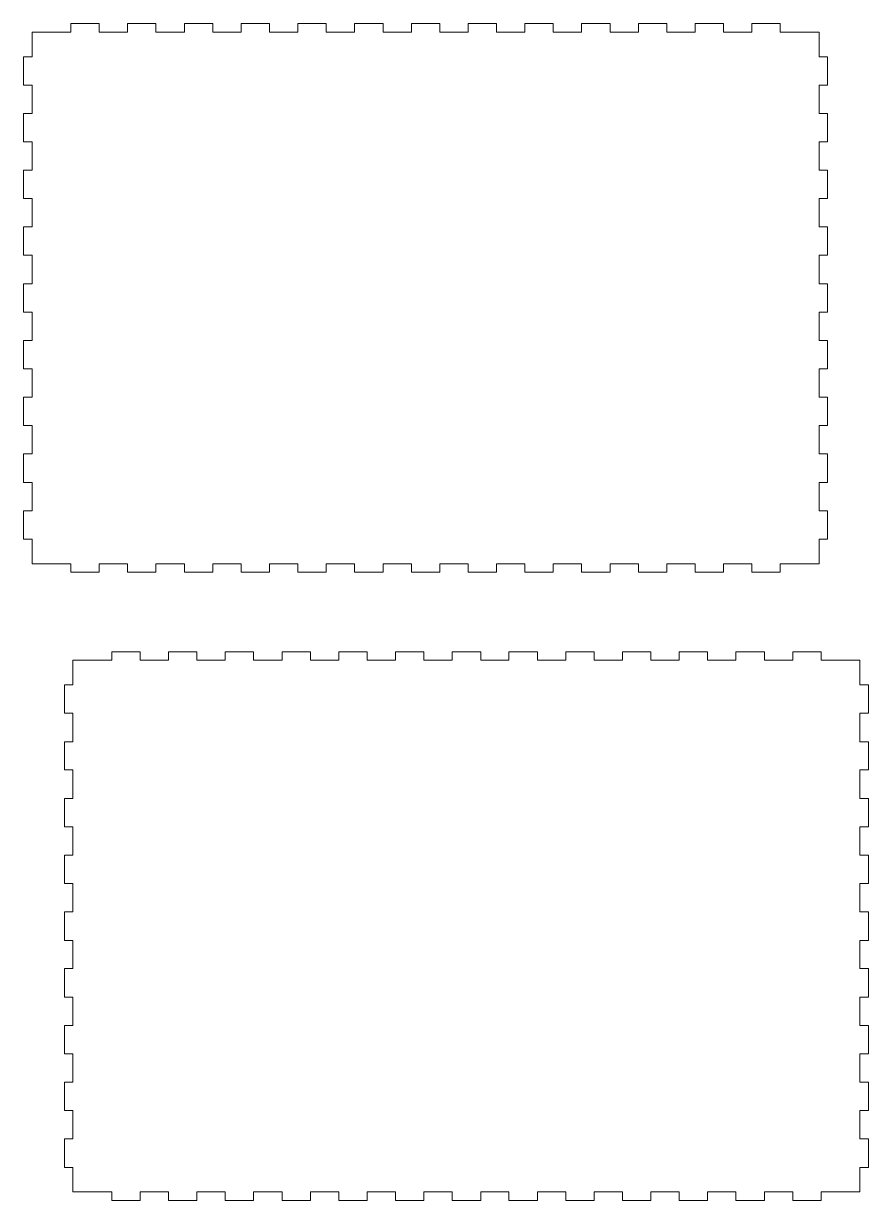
# Model space of a CAD drawing. Header units: millimetres. Extents: x 133 to 2542, y 368 to 1611.
# Drawn here: x 1649 to 2542, y 368 to 1611 of the extents above; entities that cross this region are included whole.
import ezdxf

# ---------------------------------------------------------------- set-up
doc = ezdxf.new("R2010")
doc.units = ezdxf.units.MM
doc.header["$MEASUREMENT"] = 0
doc.layers.add('Laag 1', color=7, linetype='Continuous', lineweight=0)

msp = doc.modelspace()

# ---------------------------------------------------------------- linework, layer by layer
at = {"layer": 'Laag 1', "color": 1, "lineweight": 9, "true_color": 0xff0000}
for points in [[(1658.2, 1602.2), (1658.2, 1602.2), (1658.2, 1576.2), (1658.2, 1576.2), (1658.2, 1576.2), (1649.2, 1576.2), (1649.2, 1576.2), (1649.2, 1576.2), (1649.2, 1546.2), (1649.2, 1546.2), (1649.2, 1546.2), (1658.2, 1546.2), (1658.2, 1546.2), (1658.2, 1546.2), (1658.2, 1516.2), (1658.2, 1516.2), (1658.2, 1516.2), (1649.2, 1516.2), (1649.2, 1516.2), (1649.2, 1516.2), (1649.2, 1486.3), (1649.2, 1486.3), (1649.2, 1486.3), (1658.2, 1486.3), (1658.2, 1486.3), (1658.2, 1486.3), (1658.2, 1456.3), (1658.2, 1456.3), (1658.2, 1456.3), (1649.2, 1456.3), (1649.2, 1456.3), (1649.2, 1456.3), (1649.2, 1426.3), (1649.2, 1426.3), (1649.2, 1426.3), (1658.2, 1426.3), (1658.2, 1426.3), (1658.2, 1426.3), (1658.2, 1396.3), (1658.2, 1396.3), (1658.2, 1396.3), (1649.2, 1396.3), (1649.2, 1396.3), (1649.2, 1396.3), (1649.2, 1366.3), (1649.2, 1366.3), (1649.2, 1366.3), (1658.2, 1366.3), (1658.2, 1366.3), (1658.2, 1366.3), (1658.2, 1336.3), (1658.2, 1336.3), (1658.2, 1336.3), (1649.2, 1336.3), (1649.2, 1336.3), (1649.2, 1336.3), (1649.2, 1306.3), (1649.2, 1306.3), (1649.2, 1306.3), (1658.2, 1306.3), (1658.2, 1306.3), (1658.2, 1306.3), (1658.2, 1276.3), (1658.2, 1276.3), (1658.2, 1276.3), (1649.2, 1276.3), (1649.2, 1276.3), (1649.2, 1276.3), (1649.2, 1246.4), (1649.2, 1246.4), (1649.2, 1246.4), (1658.2, 1246.4), (1658.2, 1246.4), (1658.2, 1246.4), (1658.2, 1216.4), (1658.2, 1216.4), (1658.2, 1216.4), (1649.2, 1216.4), (1649.2, 1216.4), (1649.2, 1216.4), (1649.2, 1186.4), (1649.2, 1186.4), (1649.2, 1186.4), (1658.2, 1186.4), (1658.2, 1186.4), (1658.2, 1186.4), (1658.2, 1156.4), (1658.2, 1156.4), (1658.2, 1156.4), (1649.2, 1156.4), (1649.2, 1156.4), (1649.2, 1156.4), (1649.2, 1126.4), (1649.2, 1126.4), (1649.2, 1126.4), (1658.2, 1126.4), (1658.2, 1126.4), (1658.2, 1126.4), (1658.2, 1096.4), (1658.2, 1096.4), (1658.2, 1096.4), (1649.2, 1096.4), (1649.2, 1096.4), (1649.2, 1096.4), (1649.2, 1066.4), (1649.2, 1066.4), (1649.2, 1066.4), (1658.2, 1066.4), (1658.2, 1066.4), (1658.2, 1066.4), (1658.2, 1040.4), (1658.2, 1040.4), (1658.2, 1040.4), (1699.2, 1040.4), (1699.2, 1040.4), (1699.2, 1040.4), (1699.2, 1031.5), (1699.2, 1031.5), (1699.2, 1031.5), (1729.2, 1031.5), (1729.2, 1031.5), (1729.2, 1031.5), (1729.2, 1040.4), (1729.2, 1040.4), (1729.2, 1040.4), (1759.2, 1040.4), (1759.2, 1040.4), (1759.2, 1040.4), (1759.2, 1031.5), (1759.2, 1031.5), (1759.2, 1031.5), (1789.2, 1031.5), (1789.2, 1031.5), (1789.2, 1031.5), (1789.2, 1040.4), (1789.2, 1040.4), (1789.2, 1040.4), (1819.2, 1040.4), (1819.2, 1040.4), (1819.2, 1040.4), (1819.2, 1031.5), (1819.2, 1031.5), (1819.2, 1031.5), (1849.2, 1031.5), (1849.2, 1031.5), (1849.2, 1031.5), (1849.2, 1040.4), (1849.2, 1040.4), (1849.2, 1040.4), (1879.1, 1040.4), (1879.1, 1040.4), (1879.1, 1040.4), (1879.1, 1031.5), (1879.1, 1031.5), (1879.1, 1031.5), (1909.1, 1031.5), (1909.1, 1031.5), (1909.1, 1031.5), (1909.1, 1040.4), (1909.1, 1040.4), (1909.1, 1040.4), (1939.1, 1040.4), (1939.1, 1040.4), (1939.1, 1040.4), (1939.1, 1031.5), (1939.1, 1031.5), (1939.1, 1031.5), (1969.1, 1031.5), (1969.1, 1031.5), (1969.1, 1031.5), (1969.1, 1040.4), (1969.1, 1040.4), (1969.1, 1040.4), (1999.1, 1040.4), (1999.1, 1040.4), (1999.1, 1040.4), (1999.1, 1031.5), (1999.1, 1031.5), (1999.1, 1031.5), (2029.1, 1031.5), (2029.1, 1031.5), (2029.1, 1031.5), (2029.1, 1040.4), (2029.1, 1040.4), (2029.1, 1040.4), (2059.1, 1040.4), (2059.1, 1040.4), (2059.1, 1040.4), (2059.1, 1031.5), (2059.1, 1031.5), (2059.1, 1031.5), (2089, 1031.5), (2089, 1031.5), (2089, 1031.5), (2089, 1040.4), (2089, 1040.4), (2089, 1040.4), (2119, 1040.4), (2119, 1040.4), (2119, 1040.4), (2119, 1031.5), (2119, 1031.5), (2119, 1031.5), (2149, 1031.5), (2149, 1031.5), (2149, 1031.5), (2149, 1040.4), (2149, 1040.4), (2149, 1040.4), (2179, 1040.4), (2179, 1040.4), (2179, 1040.4), (2179, 1031.5), (2179, 1031.5), (2179, 1031.5), (2209, 1031.5), (2209, 1031.5), (2209, 1031.5), (2209, 1040.4), (2209, 1040.4), (2209, 1040.4), (2239, 1040.4), (2239, 1040.4), (2239, 1040.4), (2239, 1031.5), (2239, 1031.5), (2239, 1031.5), (2269, 1031.5), (2269, 1031.5), (2269, 1031.5), (2269, 1040.4), (2269, 1040.4), (2269, 1040.4), (2298.9, 1040.4), (2298.9, 1040.4), (2298.9, 1040.4), (2298.9, 1031.5), (2298.9, 1031.5), (2298.9, 1031.5), (2328.9, 1031.5), (2328.9, 1031.5), (2328.9, 1031.5), (2328.9, 1040.4), (2328.9, 1040.4), (2328.9, 1040.4), (2358.9, 1040.4), (2358.9, 1040.4), (2358.9, 1040.4), (2358.9, 1031.5), (2358.9, 1031.5), (2358.9, 1031.5), (2388.9, 1031.5), (2388.9, 1031.5), (2388.9, 1031.5), (2388.9, 1040.4), (2388.9, 1040.4), (2388.9, 1040.4), (2418.9, 1040.4), (2418.9, 1040.4), (2418.9, 1040.4), (2418.9, 1031.5), (2418.9, 1031.5), (2418.9, 1031.5), (2448.9, 1031.5), (2448.9, 1031.5), (2448.9, 1031.5), (2448.9, 1040.4), (2448.9, 1040.4), (2448.9, 1040.4), (2478.9, 1040.4), (2478.9, 1040.4), (2478.9, 1040.4), (2489.9, 1040.4), (2489.9, 1040.4), (2489.9, 1040.4), (2489.9, 1066.4), (2489.9, 1066.4), (2489.9, 1066.4), (2498.9, 1066.4), (2498.9, 1066.4), (2498.9, 1066.4), (2498.9, 1096.4), (2498.9, 1096.4), (2498.9, 1096.4), (2489.9, 1096.4), (2489.9, 1096.4), (2489.9, 1096.4), (2489.9, 1126.4), (2489.9, 1126.4), (2489.9, 1126.4), (2498.9, 1126.4), (2498.9, 1126.4), (2498.9, 1126.4), (2498.9, 1156.4), (2498.9, 1156.4), (2498.9, 1156.4), (2489.9, 1156.4), (2489.9, 1156.4), (2489.9, 1156.4), (2489.9, 1186.4), (2489.9, 1186.4), (2489.9, 1186.4), (2498.9, 1186.4), (2498.9, 1186.4), (2498.9, 1186.4), (2498.9, 1216.4), (2498.9, 1216.4), (2498.9, 1216.4), (2489.9, 1216.4), (2489.9, 1216.4), (2489.9, 1216.4), (2489.9, 1246.4), (2489.9, 1246.4), (2489.9, 1246.4), (2498.9, 1246.4), (2498.9, 1246.4), (2498.9, 1246.4), (2498.9, 1276.3), (2498.9, 1276.3), (2498.9, 1276.3), (2489.9, 1276.3), (2489.9, 1276.3), (2489.9, 1276.3), (2489.9, 1306.3), (2489.9, 1306.3), (2489.9, 1306.3), (2498.9, 1306.3), (2498.9, 1306.3), (2498.9, 1306.3), (2498.9, 1336.3), (2498.9, 1336.3), (2498.9, 1336.3), (2489.9, 1336.3), (2489.9, 1336.3), (2489.9, 1336.3), (2489.9, 1366.3), (2489.9, 1366.3), (2489.9, 1366.3), (2498.9, 1366.3), (2498.9, 1366.3), (2498.9, 1366.3), (2498.9, 1396.3), (2498.9, 1396.3), (2498.9, 1396.3), (2489.9, 1396.3), (2489.9, 1396.3), (2489.9, 1396.3), (2489.9, 1426.3), (2489.9, 1426.3), (2489.9, 1426.3), (2498.9, 1426.3), (2498.9, 1426.3), (2498.9, 1426.3), (2498.9, 1456.3), (2498.9, 1456.3), (2498.9, 1456.3), (2489.9, 1456.3), (2489.9, 1456.3), (2489.9, 1456.3), (2489.9, 1486.3), (2489.9, 1486.3), (2489.9, 1486.3), (2498.9, 1486.3), (2498.9, 1486.3), (2498.9, 1486.3), (2498.9, 1516.2), (2498.9, 1516.2), (2498.9, 1516.2), (2489.9, 1516.2), (2489.9, 1516.2), (2489.9, 1516.2), (2489.9, 1546.2), (2489.9, 1546.2), (2489.9, 1546.2), (2498.9, 1546.2), (2498.9, 1546.2), (2498.9, 1546.2), (2498.9, 1576.2), (2498.9, 1576.2), (2498.9, 1576.2), (2489.9, 1576.2), (2489.9, 1576.2), (2489.9, 1576.2), (2489.9, 1602.2), (2489.9, 1602.2), (2489.9, 1602.2), (2448.9, 1602.2), (2448.9, 1602.2), (2448.9, 1602.2), (2448.9, 1611.2), (2448.9, 1611.2), (2448.9, 1611.2), (2418.9, 1611.2), (2418.9, 1611.2), (2418.9, 1611.2), (2418.9, 1602.2), (2418.9, 1602.2), (2418.9, 1602.2), (2388.9, 1602.2), (2388.9, 1602.2), (2388.9, 1602.2), (2388.9, 1611.2), (2388.9, 1611.2), (2388.9, 1611.2), (2358.9, 1611.2), (2358.9, 1611.2), (2358.9, 1611.2), (2358.9, 1602.2), (2358.9, 1602.2), (2358.9, 1602.2), (2328.9, 1602.2), (2328.9, 1602.2), (2328.9, 1602.2), (2328.9, 1611.2), (2328.9, 1611.2), (2328.9, 1611.2), (2298.9, 1611.2), (2298.9, 1611.2), (2298.9, 1611.2), (2298.9, 1602.2), (2298.9, 1602.2), (2298.9, 1602.2), (2269, 1602.2), (2269, 1602.2), (2269, 1602.2), (2269, 1611.2), (2269, 1611.2), (2269, 1611.2), (2239, 1611.2), (2239, 1611.2), (2239, 1611.2), (2239, 1602.2), (2239, 1602.2), (2239, 1602.2), (2209, 1602.2), (2209, 1602.2), (2209, 1602.2), (2209, 1611.2), (2209, 1611.2), (2209, 1611.2), (2179, 1611.2), (2179, 1611.2), (2179, 1611.2), (2179, 1602.2), (2179, 1602.2), (2179, 1602.2), (2149, 1602.2), (2149, 1602.2), (2149, 1602.2), (2149, 1611.2), (2149, 1611.2), (2149, 1611.2), (2119, 1611.2), (2119, 1611.2), (2119, 1611.2), (2119, 1602.2), (2119, 1602.2), (2119, 1602.2), (2089, 1602.2), (2089, 1602.2), (2089, 1602.2), (2089, 1611.2), (2089, 1611.2), (2089, 1611.2), (2059.1, 1611.2), (2059.1, 1611.2), (2059.1, 1611.2), (2059.1, 1602.2), (2059.1, 1602.2), (2059.1, 1602.2), (2029.1, 1602.2), (2029.1, 1602.2), (2029.1, 1602.2), (2029.1, 1611.2), (2029.1, 1611.2), (2029.1, 1611.2), (1999.1, 1611.2), (1999.1, 1611.2), (1999.1, 1611.2), (1999.1, 1602.2), (1999.1, 1602.2), (1999.1, 1602.2), (1969.1, 1602.2), (1969.1, 1602.2), (1969.1, 1602.2), (1969.1, 1611.2), (1969.1, 1611.2), (1969.1, 1611.2), (1939.1, 1611.2), (1939.1, 1611.2), (1939.1, 1611.2), (1939.1, 1602.2), (1939.1, 1602.2), (1939.1, 1602.2), (1909.1, 1602.2), (1909.1, 1602.2), (1909.1, 1602.2), (1909.1, 1611.2), (1909.1, 1611.2), (1909.1, 1611.2), (1879.1, 1611.2), (1879.1, 1611.2), (1879.1, 1611.2), (1879.1, 1602.2), (1879.1, 1602.2), (1879.1, 1602.2), (1849.2, 1602.2), (1849.2, 1602.2), (1849.2, 1602.2), (1849.2, 1611.2), (1849.2, 1611.2), (1849.2, 1611.2), (1819.2, 1611.2), (1819.2, 1611.2), (1819.2, 1611.2), (1819.2, 1602.2), (1819.2, 1602.2), (1819.2, 1602.2), (1789.2, 1602.2), (1789.2, 1602.2), (1789.2, 1602.2), (1789.2, 1611.2), (1789.2, 1611.2), (1789.2, 1611.2), (1759.2, 1611.2), (1759.2, 1611.2), (1759.2, 1611.2), (1759.2, 1602.2), (1759.2, 1602.2), (1759.2, 1602.2), (1729.2, 1602.2), (1729.2, 1602.2), (1729.2, 1602.2), (1729.2, 1611.2), (1729.2, 1611.2), (1729.2, 1611.2), (1699.2, 1611.2), (1699.2, 1611.2), (1699.2, 1611.2), (1699.2, 1602.2), (1699.2, 1602.2), (1699.2, 1602.2), (1669.2, 1602.2), (1669.2, 1602.2), (1669.2, 1602.2), (1658.2, 1602.2), (1658.2, 1602.2), (1658.2, 1602.2), (1658.2, 1602.2), (1658.2, 1602.2)], [(1701.4, 938.4), (1701.4, 938.4), (1701.4, 912.4), (1701.4, 912.4), (1701.4, 912.4), (1692.4, 912.4), (1692.4, 912.4), (1692.4, 912.4), (1692.4, 882.4), (1692.4, 882.4), (1692.4, 882.4), (1701.4, 882.4), (1701.4, 882.4), (1701.4, 882.4), (1701.4, 852.4), (1701.4, 852.4), (1701.4, 852.4), (1692.4, 852.4), (1692.4, 852.4), (1692.4, 852.4), (1692.4, 822.5), (1692.4, 822.5), (1692.4, 822.5), (1701.4, 822.5), (1701.4, 822.5), (1701.4, 822.5), (1701.4, 792.5), (1701.4, 792.5), (1701.4, 792.5), (1692.4, 792.5), (1692.4, 792.5), (1692.4, 792.5), (1692.4, 762.5), (1692.4, 762.5), (1692.4, 762.5), (1701.4, 762.5), (1701.4, 762.5), (1701.4, 762.5), (1701.4, 732.5), (1701.4, 732.5), (1701.4, 732.5), (1692.4, 732.5), (1692.4, 732.5), (1692.4, 732.5), (1692.4, 702.5), (1692.4, 702.5), (1692.4, 702.5), (1701.4, 702.5), (1701.4, 702.5), (1701.4, 702.5), (1701.4, 672.5), (1701.4, 672.5), (1701.4, 672.5), (1692.4, 672.5), (1692.4, 672.5), (1692.4, 672.5), (1692.4, 642.5), (1692.4, 642.5), (1692.4, 642.5), (1701.4, 642.5), (1701.4, 642.5), (1701.4, 642.5), (1701.4, 612.6), (1701.4, 612.6), (1701.4, 612.6), (1692.4, 612.6), (1692.4, 612.6), (1692.4, 612.6), (1692.4, 582.6), (1692.4, 582.6), (1692.4, 582.6), (1701.4, 582.6), (1701.4, 582.6), (1701.4, 582.6), (1701.4, 552.6), (1701.4, 552.6), (1701.4, 552.6), (1692.4, 552.6), (1692.4, 552.6), (1692.4, 552.6), (1692.4, 522.6), (1692.4, 522.6), (1692.4, 522.6), (1701.4, 522.6), (1701.4, 522.6), (1701.4, 522.6), (1701.4, 492.6), (1701.4, 492.6), (1701.4, 492.6), (1692.4, 492.6), (1692.4, 492.6), (1692.4, 492.6), (1692.4, 462.6), (1692.4, 462.6), (1692.4, 462.6), (1701.4, 462.6), (1701.4, 462.6), (1701.4, 462.6), (1701.4, 432.6), (1701.4, 432.6), (1701.4, 432.6), (1692.4, 432.6), (1692.4, 432.6), (1692.4, 432.6), (1692.4, 402.6), (1692.4, 402.6), (1692.4, 402.6), (1701.4, 402.6), (1701.4, 402.6), (1701.4, 402.6), (1701.4, 376.6), (1701.4, 376.6), (1701.4, 376.6), (1742.4, 376.6), (1742.4, 376.6), (1742.4, 376.6), (1742.4, 367.7), (1742.4, 367.7), (1742.4, 367.7), (1772.4, 367.7), (1772.4, 367.7), (1772.4, 367.7), (1772.4, 376.6), (1772.4, 376.6), (1772.4, 376.6), (1802.4, 376.6), (1802.4, 376.6), (1802.4, 376.6), (1802.4, 367.7), (1802.4, 367.7), (1802.4, 367.7), (1832.4, 367.7), (1832.4, 367.7), (1832.4, 367.7), (1832.4, 376.6), (1832.4, 376.6), (1832.4, 376.6), (1862.4, 376.6), (1862.4, 376.6), (1862.4, 376.6), (1862.4, 367.7), (1862.4, 367.7), (1862.4, 367.7), (1892.4, 367.7), (1892.4, 367.7), (1892.4, 367.7), (1892.4, 376.6), (1892.4, 376.6), (1892.4, 376.6), (1922.4, 376.6), (1922.4, 376.6), (1922.4, 376.6), (1922.4, 367.7), (1922.4, 367.7), (1922.4, 367.7), (1952.3, 367.7), (1952.3, 367.7), (1952.3, 367.7), (1952.3, 376.6), (1952.3, 376.6), (1952.3, 376.6), (1982.3, 376.6), (1982.3, 376.6), (1982.3, 376.6), (1982.3, 367.7), (1982.3, 367.7), (1982.3, 367.7), (2012.3, 367.7), (2012.3, 367.7), (2012.3, 367.7), (2012.3, 376.6), (2012.3, 376.6), (2012.3, 376.6), (2042.3, 376.6), (2042.3, 376.6), (2042.3, 376.6), (2042.3, 367.7), (2042.3, 367.7), (2042.3, 367.7), (2072.3, 367.7), (2072.3, 367.7), (2072.3, 367.7), (2072.3, 376.6), (2072.3, 376.6), (2072.3, 376.6), (2102.3, 376.6), (2102.3, 376.6), (2102.3, 376.6), (2102.3, 367.7), (2102.3, 367.7), (2102.3, 367.7), (2132.3, 367.7), (2132.3, 367.7), (2132.3, 367.7), (2132.3, 376.6), (2132.3, 376.6), (2132.3, 376.6), (2162.2, 376.6), (2162.2, 376.6), (2162.2, 376.6), (2162.2, 367.7), (2162.2, 367.7), (2162.2, 367.7), (2192.2, 367.7), (2192.2, 367.7), (2192.2, 367.7), (2192.2, 376.6), (2192.2, 376.6), (2192.2, 376.6), (2222.2, 376.6), (2222.2, 376.6), (2222.2, 376.6), (2222.2, 367.7), (2222.2, 367.7), (2222.2, 367.7), (2252.2, 367.7), (2252.2, 367.7), (2252.2, 367.7), (2252.2, 376.6), (2252.2, 376.6), (2252.2, 376.6), (2282.2, 376.6), (2282.2, 376.6), (2282.2, 376.6), (2282.2, 367.7), (2282.2, 367.7), (2282.2, 367.7), (2312.2, 367.7), (2312.2, 367.7), (2312.2, 367.7), (2312.2, 376.6), (2312.2, 376.6), (2312.2, 376.6), (2342.2, 376.6), (2342.2, 376.6), (2342.2, 376.6), (2342.2, 367.7), (2342.2, 367.7), (2342.2, 367.7), (2372.1, 367.7), (2372.1, 367.7), (2372.1, 367.7), (2372.1, 376.6), (2372.1, 376.6), (2372.1, 376.6), (2402.1, 376.6), (2402.1, 376.6), (2402.1, 376.6), (2402.1, 367.7), (2402.1, 367.7), (2402.1, 367.7), (2432.1, 367.7), (2432.1, 367.7), (2432.1, 367.7), (2432.1, 376.6), (2432.1, 376.6), (2432.1, 376.6), (2462.1, 376.6), (2462.1, 376.6), (2462.1, 376.6), (2462.1, 367.7), (2462.1, 367.7), (2462.1, 367.7), (2492.1, 367.7), (2492.1, 367.7), (2492.1, 367.7), (2492.1, 376.6), (2492.1, 376.6), (2492.1, 376.6), (2522.1, 376.6), (2522.1, 376.6), (2522.1, 376.6), (2533.1, 376.6), (2533.1, 376.6), (2533.1, 376.6), (2533.1, 402.6), (2533.1, 402.6), (2533.1, 402.6), (2542.1, 402.6), (2542.1, 402.6), (2542.1, 402.6), (2542.1, 432.6), (2542.1, 432.6), (2542.1, 432.6), (2533.1, 432.6), (2533.1, 432.6), (2533.1, 432.6), (2533.1, 462.6), (2533.1, 462.6), (2533.1, 462.6), (2542.1, 462.6), (2542.1, 462.6), (2542.1, 462.6), (2542.1, 492.6), (2542.1, 492.6), (2542.1, 492.6), (2533.1, 492.6), (2533.1, 492.6), (2533.1, 492.6), (2533.1, 522.6), (2533.1, 522.6), (2533.1, 522.6), (2542.1, 522.6), (2542.1, 522.6), (2542.1, 522.6), (2542.1, 552.6), (2542.1, 552.6), (2542.1, 552.6), (2533.1, 552.6), (2533.1, 552.6), (2533.1, 552.6), (2533.1, 582.6), (2533.1, 582.6), (2533.1, 582.6), (2542.1, 582.6), (2542.1, 582.6), (2542.1, 582.6), (2542.1, 612.6), (2542.1, 612.6), (2542.1, 612.6), (2533.1, 612.6), (2533.1, 612.6), (2533.1, 612.6), (2533.1, 642.5), (2533.1, 642.5), (2533.1, 642.5), (2542.1, 642.5), (2542.1, 642.5), (2542.1, 642.5), (2542.1, 672.5), (2542.1, 672.5), (2542.1, 672.5), (2533.1, 672.5), (2533.1, 672.5), (2533.1, 672.5), (2533.1, 702.5), (2533.1, 702.5), (2533.1, 702.5), (2542.1, 702.5), (2542.1, 702.5), (2542.1, 702.5), (2542.1, 732.5), (2542.1, 732.5), (2542.1, 732.5), (2533.1, 732.5), (2533.1, 732.5), (2533.1, 732.5), (2533.1, 762.5), (2533.1, 762.5), (2533.1, 762.5), (2542.1, 762.5), (2542.1, 762.5), (2542.1, 762.5), (2542.1, 792.5), (2542.1, 792.5), (2542.1, 792.5), (2533.1, 792.5), (2533.1, 792.5), (2533.1, 792.5), (2533.1, 822.5), (2533.1, 822.5), (2533.1, 822.5), (2542.1, 822.5), (2542.1, 822.5), (2542.1, 822.5), (2542.1, 852.4), (2542.1, 852.4), (2542.1, 852.4), (2533.1, 852.4), (2533.1, 852.4), (2533.1, 852.4), (2533.1, 882.4), (2533.1, 882.4), (2533.1, 882.4), (2542.1, 882.4), (2542.1, 882.4), (2542.1, 882.4), (2542.1, 912.4), (2542.1, 912.4), (2542.1, 912.4), (2533.1, 912.4), (2533.1, 912.4), (2533.1, 912.4), (2533.1, 938.4), (2533.1, 938.4), (2533.1, 938.4), (2492.1, 938.4), (2492.1, 938.4), (2492.1, 938.4), (2492.1, 947.4), (2492.1, 947.4), (2492.1, 947.4), (2462.1, 947.4), (2462.1, 947.4), (2462.1, 947.4), (2462.1, 938.4), (2462.1, 938.4), (2462.1, 938.4), (2432.1, 938.4), (2432.1, 938.4), (2432.1, 938.4), (2432.1, 947.4), (2432.1, 947.4), (2432.1, 947.4), (2402.1, 947.4), (2402.1, 947.4), (2402.1, 947.4), (2402.1, 938.4), (2402.1, 938.4), (2402.1, 938.4), (2372.1, 938.4), (2372.1, 938.4), (2372.1, 938.4), (2372.1, 947.4), (2372.1, 947.4), (2372.1, 947.4), (2342.2, 947.4), (2342.2, 947.4), (2342.2, 947.4), (2342.2, 938.4), (2342.2, 938.4), (2342.2, 938.4), (2312.2, 938.4), (2312.2, 938.4), (2312.2, 938.4), (2312.2, 947.4), (2312.2, 947.4), (2312.2, 947.4), (2282.2, 947.4), (2282.2, 947.4), (2282.2, 947.4), (2282.2, 938.4), (2282.2, 938.4), (2282.2, 938.4), (2252.2, 938.4), (2252.2, 938.4), (2252.2, 938.4), (2252.2, 947.4), (2252.2, 947.4), (2252.2, 947.4), (2222.2, 947.4), (2222.2, 947.4), (2222.2, 947.4), (2222.2, 938.4), (2222.2, 938.4), (2222.2, 938.4), (2192.2, 938.4), (2192.2, 938.4), (2192.2, 938.4), (2192.2, 947.4), (2192.2, 947.4), (2192.2, 947.4), (2162.2, 947.4), (2162.2, 947.4), (2162.2, 947.4), (2162.2, 938.4), (2162.2, 938.4), (2162.2, 938.4), (2132.3, 938.4), (2132.3, 938.4), (2132.3, 938.4), (2132.3, 947.4), (2132.3, 947.4), (2132.3, 947.4), (2102.3, 947.4), (2102.3, 947.4), (2102.3, 947.4), (2102.3, 938.4), (2102.3, 938.4), (2102.3, 938.4), (2072.3, 938.4), (2072.3, 938.4), (2072.3, 938.4), (2072.3, 947.4), (2072.3, 947.4), (2072.3, 947.4), (2042.3, 947.4), (2042.3, 947.4), (2042.3, 947.4), (2042.3, 938.4), (2042.3, 938.4), (2042.3, 938.4), (2012.3, 938.4), (2012.3, 938.4), (2012.3, 938.4), (2012.3, 947.4), (2012.3, 947.4), (2012.3, 947.4), (1982.3, 947.4), (1982.3, 947.4), (1982.3, 947.4), (1982.3, 938.4), (1982.3, 938.4), (1982.3, 938.4), (1952.3, 938.4), (1952.3, 938.4), (1952.3, 938.4), (1952.3, 947.4), (1952.3, 947.4), (1952.3, 947.4), (1922.4, 947.4), (1922.4, 947.4), (1922.4, 947.4), (1922.4, 938.4), (1922.4, 938.4), (1922.4, 938.4), (1892.4, 938.4), (1892.4, 938.4), (1892.4, 938.4), (1892.4, 947.4), (1892.4, 947.4), (1892.4, 947.4), (1862.4, 947.4), (1862.4, 947.4), (1862.4, 947.4), (1862.4, 938.4), (1862.4, 938.4), (1862.4, 938.4), (1832.4, 938.4), (1832.4, 938.4), (1832.4, 938.4), (1832.4, 947.4), (1832.4, 947.4), (1832.4, 947.4), (1802.4, 947.4), (1802.4, 947.4), (1802.4, 947.4), (1802.4, 938.4), (1802.4, 938.4), (1802.4, 938.4), (1772.4, 938.4), (1772.4, 938.4), (1772.4, 938.4), (1772.4, 947.4), (1772.4, 947.4), (1772.4, 947.4), (1742.4, 947.4), (1742.4, 947.4), (1742.4, 947.4), (1742.4, 938.4), (1742.4, 938.4), (1742.4, 938.4), (1712.4, 938.4), (1712.4, 938.4), (1712.4, 938.4), (1701.4, 938.4), (1701.4, 938.4), (1701.4, 938.4), (1701.4, 938.4), (1701.4, 938.4)]]:
    msp.add_open_spline(points, degree=3, knots=[0, 0, 0, 0, 1, 1, 1, 2, 2, 2, 3, 3, 3, 4, 4, 4, 5, 5, 5, 6, 6, 6, 7, 7, 7, 8, 8, 8, 9, 9, 9, 10, 10, 10, 11, 11, 11, 12, 12, 12, 13, 13, 13, 14, 14, 14, 15, 15, 15, 16, 16, 16, 17, 17, 17, 18, 18, 18, 19, 19, 19, 20, 20, 20, 21, 21, 21, 22, 22, 22, 23, 23, 23, 24, 24, 24, 25, 25, 25, 26, 26, 26, 27, 27, 27, 28, 28, 28, 29, 29, 29, 30, 30, 30, 31, 31, 31, 32, 32, 32, 33, 33, 33, 34, 34, 34, 35, 35, 35, 36, 36, 36, 37, 37, 37, 38, 38, 38, 39, 39, 39, 40, 40, 40, 41, 41, 41, 42, 42, 42, 43, 43, 43, 44, 44, 44, 45, 45, 45, 46, 46, 46, 47, 47, 47, 48, 48, 48, 49, 49, 49, 50, 50, 50, 51, 51, 51, 52, 52, 52, 53, 53, 53, 54, 54, 54, 55, 55, 55, 56, 56, 56, 57, 57, 57, 58, 58, 58, 59, 59, 59, 60, 60, 60, 61, 61, 61, 62, 62, 62, 63, 63, 63, 64, 64, 64, 65, 65, 65, 66, 66, 66, 67, 67, 67, 68, 68, 68, 69, 69, 69, 70, 70, 70, 71, 71, 71, 72, 72, 72, 73, 73, 73, 74, 74, 74, 75, 75, 75, 76, 76, 76, 77, 77, 77, 78, 78, 78, 79, 79, 79, 80, 80, 80, 81, 81, 81, 82, 82, 82, 83, 83, 83, 84, 84, 84, 85, 85, 85, 86, 86, 86, 87, 87, 87, 88, 88, 88, 89, 89, 89, 90, 90, 90, 91, 91, 91, 92, 92, 92, 93, 93, 93, 94, 94, 94, 95, 95, 95, 96, 96, 96, 97, 97, 97, 98, 98, 98, 99, 99, 99, 100, 100, 100, 101, 101, 101, 102, 102, 102, 103, 103, 103, 104, 104, 104, 105, 105, 105, 106, 106, 106, 107, 107, 107, 108, 108, 108, 109, 109, 109, 110, 110, 110, 111, 111, 111, 112, 112, 112, 113, 113, 113, 114, 114, 114, 115, 115, 115, 116, 116, 116, 117, 117, 117, 118, 118, 118, 119, 119, 119, 120, 120, 120, 121, 121, 121, 122, 122, 122, 123, 123, 123, 124, 124, 124, 125, 125, 125, 126, 126, 126, 127, 127, 127, 128, 128, 128, 129, 129, 129, 130, 130, 130, 131, 131, 131, 132, 132, 132, 133, 133, 133, 134, 134, 134, 135, 135, 135, 136, 136, 136, 137, 137, 137, 138, 138, 138, 139, 139, 139, 140, 140, 140, 141, 141, 141, 142, 142, 142, 143, 143, 143, 144, 144, 144, 145, 145, 145, 146, 146, 146, 147, 147, 147, 148, 148, 148, 149, 149, 149, 150, 150, 150, 151, 151, 151, 152, 152, 152, 153, 153, 153, 154, 154, 154, 155, 155, 155, 156, 156, 156, 157, 157, 157, 158, 158, 158, 159, 159, 159, 160, 160, 160, 161, 161, 161, 162, 162, 162, 163, 163, 163, 164, 164, 164, 165, 165, 165, 166, 166, 166, 167, 167, 167, 168, 168, 168, 169, 169, 169, 170, 170, 170, 171, 171, 171, 172, 172, 172, 173, 173, 173, 174, 174, 174, 175, 175, 175, 176, 176, 176, 177, 177, 177, 178, 178, 178, 179, 179, 179, 180, 180, 180, 181, 181, 181, 182, 182, 182, 183, 183, 183, 183], dxfattribs=at)

doc.saveas('drawing.dxf')
